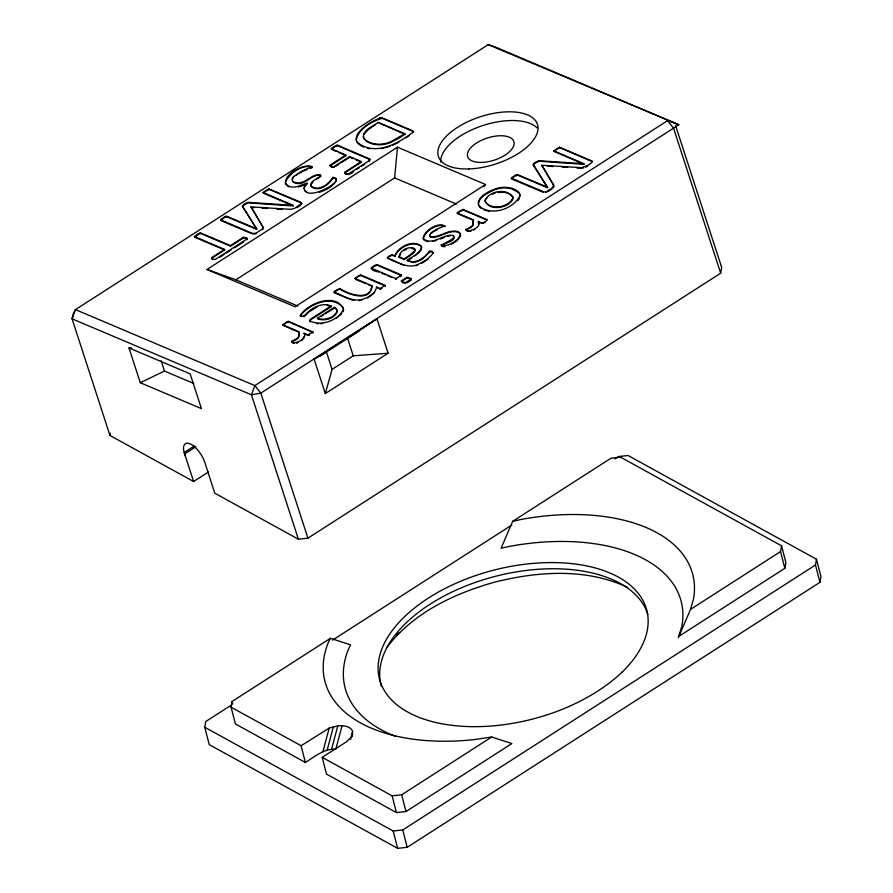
<?xml version="1.0" encoding="UTF-8"?>
<svg xmlns="http://www.w3.org/2000/svg" width="893" height="893" viewBox="0 0 893 893"><rect width="100%" height="100%" fill="white"/><g stroke="black" fill="none" stroke-linecap="round" stroke-linejoin="round"><path stroke-width="1.34" d="M356.218 140.346C357.881 129.061 372.392 120.935 382.204 118.356L412.834 131.327L413.582 132.398L412.644 130.746L382.014 117.776C372.437 119.249 342.309 138.169 363.752 147.066M300.271 315.843C309.257 303.81 332.029 294.221 343.459 307.884M312.896 331.716L307.985 334.864L304.033 333.312C309.134 341.807 283.55 346.171 295.014 339.552A6.653 3.181 -18 0 0 298.753 336.058L298.775 331.683L282.847 324.784L286.53 321.982L288.752 321.38L313.086 332.296L288.941 321.96L286.72 322.563L283.036 325.365L297.76 331.749M478.38 221.386C483.481 229.881 457.908 234.245 469.361 227.626A6.653 3.181 -18 0 0 473.1 224.132L473.134 219.756L457.417 213.103L457.395 212.467L463.099 209.453L486.986 219.566C486.384 222.279 480.791 224.344 478.38 221.386L478.514 224.5M247.417 239.391L246.848 238.018L243.566 237.259L230.416 245.586L200.646 232.973L198.302 233.631L194.484 236.522L194.674 237.103L198.492 234.212L200.825 233.553L230.606 246.167L243.153 238.107C244.269 237.214 248.299 238.185 247.026 239.748M397.497 147.189L206.997 269.474L235.864 279.799L394.617 177.886L397.497 147.189L485.558 184.494L483.961 186.715M553.794 185.51L551.561 188.557L546.628 191.593L544.272 192.028L511.298 178.142L515.127 175.24L517.46 174.582L547.442 187.206L533.099 164.401L535.275 162.236L538.892 160.684L583.989 163.743L553.85 150.828L559.509 147.189L592.349 161.175L591.177 163.118L587.538 165.462L581.522 167.683L541.917 165.272L553.459 184.974M429.913 234.948L429.767 236.299L431.006 237.315C440.439 238.275 448.766 229.099 458.41 232.336L460.397 233.933M212.88 259.573L211.708 258.769L212.143 258.021L224.679 249.962L224.5 249.381L211.954 257.441C210.625 259.015 214.722 259.975 215.827 259.082L247.227 238.811M332.308 167.404L330.231 165.852L346.015 155.594L345.825 155.014L330.388 164.915C329.149 166.533 333.078 167.438 334.183 166.522L349.621 156.621L361.297 161.566L361.486 162.146L345.156 172.628C344.642 176.412 352.735 173.755 353.483 171.411M371.934 285.76C369.903 302.124 348.103 293.953 339.909 288.539L334.897 290.928L334.194 292.524L337.878 289.723L340.099 289.12C347.924 294.824 371.432 302.604 371.934 285.76L355.023 278.449L358.707 275.647L360.928 275.044L384.816 285.157L385.106 286.34M460.531 234.435L458.366 238.587L456.513 240.25A21.856 10.426 -18 0 1 448.732 244.805C431.431 248.109 450.44 241.836 454.068 237.326L453.019 235.35C443.107 233.91 432.167 246.345 423.159 238.543C423.628 230.829 439.055 220.917 445.161 226.487C438.15 222.603 424.063 231.153 423.349 239.123L424.22 240.195M285.124 182.741C288.785 173.845 302.347 163.72 312.226 167.237L310.217 168.476M361.297 161.566L344.966 172.048C343.682 173.666 347.723 174.559 348.839 173.688L368.898 160.818L369.948 159.099L337.442 145.146L332.252 147.646L331.292 148.707L331.705 149.533M513.04 197.398C509.289 207.667 490.469 210.77 484.81 201.003C488.56 190.656 508.273 187.351 513.229 197.978C510.082 208.504 487.667 211.853 485.234 200.244M208.348 472.051L193.602 481.517L109.962 435.471L110.364 433.161M614.998 458.801L618.514 456.546L628.092 455.508L816.492 559.23L820.946 576.577L819.941 582.336L407.197 847.301L397.653 848.35L209.219 744.617L204.765 727.259L205.781 721.511L231.6 704.934M185.186 455.62L183.668 450.396A17.347 7.345 57.3 0 1 191.392 444.502A17.347 7.345 57.3 0 1 204.921 462.641L214.711 493.137L298.385 539.205L307.929 538.155L720.673 273.191L721.678 267.431L675.621 125.69M819.941 582.336L815.476 564.99L816.492 559.23M352.032 736.68L352.635 731.523A17.213 9.6 -14.4 0 0 342.075 725.719L335.79 749.249C324.07 748.468 314.671 756.639 305.395 762.477L235.372 723.922L231.075 707.178L232.102 701.44L330.443 638.305L350.614 644.858L348.158 649.836A173.521 96.757 -14.4 0 0 395.856 736.468M512.649 521.345L520.798 519.503A173.521 96.757 -14.4 0 1 693.493 599.069L690.546 609.35L678.97 636.285L784.847 568.316L780.549 551.573L781.587 545.835L620.535 457.16L610.979 458.209L512.649 521.345L501.073 548.269L509.222 546.438A173.521 96.757 -14.4 0 1 681.917 626.004L678.289 637.747M784.847 568.316L785.885 562.579L781.587 545.835M385.062 285.38L380.161 288.528L376.522 287.122C375.607 293.239 369.635 296.655 364.366 298.697C353.918 303.051 343.638 295.762 334.228 292.178L334.004 291.944M322.909 751.66L329.193 728.119L337.811 725.853L342.075 725.719M327.128 750.209L333.413 726.668M331.526 749.383L337.811 725.853M350.536 739.371L352.635 731.523M325.309 393.567L332.084 369.389L326.425 351.987L314.113 359.12L325.309 393.567L388.131 353.226L376.946 318.79L314.113 359.12M519.871 195.746C513.274 209.241 491.697 216.352 479.307 206.328M343.448 309.212C338.101 320.743 321.145 326.637 309.659 320.844L310.686 319.091L331.102 305.986L331.292 306.567L310.864 319.672L309.771 320.844L310.563 321.904M343.001 311.813L343.638 309.793C336.974 291.654 307.192 303.52 300.271 315.519C303.799 318.522 306.143 313.164 308.61 311.467C314.704 306.433 323.288 302.481 331.102 305.986M304.122 188.803L304.915 186.347L307.393 183.578L303.307 185.443M387.718 258.512C388.299 256.235 392.753 254.125 394.996 256.391L394.806 255.811C398.211 246.546 413.582 239.011 421.552 246.356C420.983 253.512 412.108 256.258 407.241 260.265L412.108 262.43L415.1 262.386L422.009 259.461L429.6 251.96L431.643 251.681L433.518 253.154M394.996 256.391C398.401 247.127 413.772 239.592 421.742 246.937L421.139 249.951L417.723 253.724M320.866 176.323L320.766 175.508C311.891 173.242 304.334 187.061 294.422 182.741A9.7 4.632 -18 0 1 292.569 181.312M304.156 336.427L302.191 339.965M399.015 256.782C400.109 250.498 407.554 246.446 413.504 248.02L414.899 249.18L414.665 250.855L408.938 255.811L404.082 258.937L399.015 256.782L399.204 257.363L404.272 259.517L412.89 253.657L414.843 251.435L415.089 249.761L411.64 248.142M399.204 257.363L400.533 253.657M352.735 734.068L351.697 736.736L346.551 741.726L322.206 757.353L326.503 774.097L396.425 812.585L405.98 811.536L511.856 743.568L491.675 737.015L474.652 739.549A173.521 96.757 -14.4 0 1 327.988 643.284L330.443 638.305M401.225 274.988L397.53 277.812L395.32 278.415L371.209 268.056L374.904 265.254L377.114 264.652L401.002 274.765L401.415 275.569L400.51 276.607M379.168 272.075C368.876 270.233 370.238 267.119 377.304 265.232L401.415 275.569M457.607 213.684L459.638 211.496L463.288 210.034L487.176 220.147M331.482 149.287L335.299 146.385L337.632 145.726L370.126 159.68M293.92 176.312L302.359 170.864L312.037 166.656C303.843 162.28 276.339 178.321 288.785 186.816M251.301 233.453L220.984 220.616L220.56 219.778L224.389 216.887L226.722 216.229L256.704 228.854L242.36 206.037L244.537 203.883L248.154 202.32L293.25 205.39L263.111 192.464L268.771 188.836L300.852 202.287L301.867 204.039L301.041 202.867L269.452 189.495L265.69 191.002L263.524 193.301M220.75 220.359L224.578 217.468L226.911 216.809L256.894 229.434L242.55 206.618L244.727 204.464L248.343 202.901L293.44 205.97L264.774 193.826M511.722 178.968L513.855 176.691L517.65 175.162L547.632 187.787L533.288 164.982L534.315 163.598L539.082 161.265L584.178 164.323L581.689 163.274M579.189 162.213L554.04 151.408L557.913 148.472L560.19 147.847L592.539 161.756M386.446 648.017C412.309 613.312 453.622 593.7 494.387 582.225C537.776 571.252 586.232 567.892 627.712 587.427M517.884 200.668L519.413 198.425M312.885 182.027L311.121 184.55L311.222 186.648C318.701 192.408 328.903 184.996 332.855 178.064C343.035 177.629 328.78 189.048 325.286 189.885M262.397 229.724L263.134 228.753M553.135 188.088L553.984 186.09L553.28 184.393L541.75 165.384M364.121 134.039L368.418 129.518M411.003 278.973L407.096 277.902L401.582 281.462L401.392 280.882L406.907 277.321L410.813 278.393L411.238 279.676L410.579 280.547L407.186 282.724M304.792 190.309C309.949 200.936 347.946 178.968 332.665 177.484C328.713 184.416 318.511 191.828 311.032 186.068L310.931 183.969C312.17 179.482 319.739 178.656 320.587 174.939C311.702 172.662 304.156 186.481 294.232 182.161A9.7 4.632 -18 0 1 293.92 176.312M387.517 258.144L387.841 256.972L391.703 254.751L394.806 255.811M387.328 257.564L387.529 257.943C397.184 261.537 408.034 269.675 418.594 264.127C424.197 261.403 430.035 258.032 433.328 252.574L431.453 251.1L429.421 251.379L425.213 256.302L418.158 260.856L411.919 261.85L407.241 260.265M374.792 292.446L367.536 298.016M301.678 203.459L294.679 208.292L290.783 209.319L251.179 206.908L263.245 227.726M294.121 343.448L291.62 341.941L295.203 340.133A6.653 3.181 -18 0 0 298.943 336.639L298.775 331.683M466.548 230.684L466.28 229.691L469.551 228.206A6.653 3.181 -18 0 0 473.29 224.712L473.134 219.756M369.077 161.399L369.981 159.68M413.392 131.818C398.691 143.561 374.413 156.8 357.245 142.233M486.082 198.815L487.578 197.308M441.667 246.077C442.883 242.751 452.394 242.863 454.258 237.906L453.209 235.931M341.561 313.923L336.315 318.276M444.982 225.907L437.202 228.943L431.051 232.772L429.578 235.719L430.817 236.734C440.249 237.694 448.576 228.519 458.221 231.756L460.208 233.352L460.542 236.243L456.703 240.831A21.856 10.426 -18 0 1 451.557 244.113M312.304 333.245L312.93 332.676M295.94 175.474L297.76 174.068M431.241 233.341L432.826 232.158M414.709 255.911L416.718 254.449M426.151 260.51L428.35 258.914M369.345 128.871L372.147 126.906M376.946 318.79L347.589 338.402L353.248 355.805L332.084 369.389M307.929 538.155L260.812 393.121L254.84 385.597L75.458 309.614L72.054 318.812L251.435 394.795L260.812 393.121L678.836 124.763L495.381 47.05L488.203 44.65L75.458 309.614L73.271 313.689L72.054 318.812L109.962 435.471M404.786 133.738L378.052 122.408C373.095 126.594 362.871 129.485 363.406 137.422C366.521 142.657 373.43 143.996 379.079 144.231A16.978 8.104 -18 0 0 390.23 142.032L404.786 133.738L404.976 134.318L398.948 138.181L390.42 142.612A16.978 8.104 -18 0 1 379.268 144.811C373.609 144.577 366.71 143.237 363.596 138.002L363.395 136.082M373.162 126.259L375.194 124.953M251.201 207.6L254.058 207.656M335.478 166.399L338.782 164.279M340.992 162.861L349.81 157.201L353.315 158.686M316.524 179.214L320.408 176.725M219.466 257.441L224.054 254.494M226.353 253.02L230.952 250.073M234.39 247.863L243.577 241.97M296.989 207.678L300.628 205.345M356.832 169.268L359.053 167.839M361.285 166.399L364.623 164.256M405.757 137.857L409.128 135.691M485.558 184.494L295.058 306.779L206.997 269.474M541.939 165.964L541.917 165.272M317.395 318.198L334.306 307.348L336.449 308.956L337.141 311.021C334.194 318.131 324.259 320.911 317.395 318.198L317.584 318.779C324.438 321.491 334.384 318.712 337.331 311.601L336.639 309.536L334.306 307.348M407.431 260.845L411.706 258.11M320.967 316.613L323.221 315.162M325.476 313.711L334.495 307.929M547.934 191.582L551.751 189.137M674.762 123.033L667.584 120.633L254.84 385.597L251.435 394.795L298.385 539.205M319.504 356.43L359.31 330.879M194.384 445.964L184.181 452.505L193.602 481.517M184.538 454.001L195.88 446.723M332.52 640.136L511.722 525.106M231.075 707.178L301.097 745.733L329.193 728.119M322.206 757.353L392.127 795.853L401.671 794.792L491.675 737.015M690.546 609.35L780.549 551.573M204.765 727.259L393.188 831.003L402.743 829.954L815.476 564.99M397.184 634.231L399.673 632.557M396.47 634.856L398.791 633.383M484.118 222.949L485.424 222.156M473.714 230.026L474.763 229.389M421.82 263.223L425.057 261.303M396.771 143.315L399.015 141.998M585.607 167.225L587.728 166.042M298.954 173.409L302.548 171.445M433.618 231.566L437.391 229.523M403.815 250.62L406.538 249.158M131.639 347.913L128.972 347.924L140.29 382.729L164.468 371.053L193.77 383.465M324.293 190.365L319.415 192.386M392.518 145.302L395.699 143.818M333.111 167.493L334.373 167.103M381.01 288.975L381.947 288.539M308.833 335.299L309.771 334.875M316.948 307.013L308.799 312.048L304.022 316.736L303.832 316.167M296.666 343.269L298.028 342.655M303.631 170.987L306.891 169.625M492.445 194.205L495.079 193.111M440.528 238.956L444.279 237.471M415.948 265.757L417.835 265.054M471.013 231.343L467.497 231.12M390.185 146.24L381.434 148.696M401.627 281.585L405.534 282.646L411.048 279.096L411.238 279.676M256.079 233.821L252.563 233.988M545.634 192.531L546.817 192.174M432.748 241.434L436.632 240.384M298.496 186.927L302.281 185.911M385.251 285.961L361.107 275.624C358.819 275.011 355.95 279.23 355.023 278.449M395.51 278.996L396.704 278.884M478.57 221.966L483.191 223.373M447.75 236.265L449.771 235.852M445.138 246.736L442.392 246.435M358.964 300.561L361.698 300.104M583.631 167.962L577.034 168.04M497.624 192.43L504.645 192.363M353.248 355.805L388.131 353.226M320.475 323.712L322.54 323.567M316.524 323.601L318.477 323.724M547.487 166.187L552.856 166.522M562.266 167.114L567.635 167.449M262.118 208.169L267.498 208.504M276.897 209.085L282.266 209.42M367.771 148.394L369.936 148.751M489.118 211.295L483.872 209.833M425.727 241.065L427.948 241.534M327.184 305.384L331.292 306.567M350.223 299.311L353.918 300.416M505.684 192.676L507.76 193.312M488.203 44.65L678.836 124.763M512.984 179.504L543.301 192.352M404.976 134.318L378.052 122.408M345.825 155.014L331.292 148.707M332.899 150.035L336.471 151.553M338.86 152.558L346.015 155.594M355.648 159.668L361.486 162.146M394.617 177.886L456.613 204.151M458.812 214.186L473.323 220.337M388.957 259.048L403.826 265.344M381.679 273.135L385.452 274.743M387.964 275.803L391.737 277.399M379.871 289.042L376.522 287.122M355.425 279.275L365.706 283.628M368.273 284.711L372.124 286.34M334.417 292.759L348.984 298.932M224.5 249.381L194.484 236.522M194.908 237.348L224.679 249.962M235.864 279.799L297.871 306.065M307.694 335.366L304.033 333.312M128.972 347.924L190.131 373.832L201.438 408.637L140.29 382.729M301.387 316.624L300.461 316.1M508.798 193.625L512.883 196.739M307.438 192.52L304.982 190.89L303.944 188.222L304.725 185.766L307.203 182.998L297.045 186.693A13.194 6.296 -18 0 1 288.595 186.235L285.403 183.746M518.788 192.631L511.298 188.657L504.679 187.843A16.007 7.635 -18 0 0 493.885 190.075C487.835 193.201 477.911 196.973 478.458 205.144M481.316 208.482C471.984 200.646 486.897 192.006 493.695 189.495A16.007 7.635 -18 0 1 504.489 187.262C510.07 187.497 517.382 188.624 519.849 194.384M220.56 219.778L252.384 233.408L255.889 233.24L262.218 229.144L263.055 227.157L251.011 207.02M667.584 120.633L673.545 128.157L720.673 273.191M401.392 280.882L402.922 282.835L405.723 283.226L405.534 282.646M559.509 147.189L559.699 147.769M553.85 150.828L554.04 151.408M516.947 174.515L517.136 175.095M511.298 178.142L511.488 178.723M482.332 222.937L482.521 223.518M462.619 209.375L462.808 209.955M466.09 229.11L466.28 229.691M465.789 229.434L465.967 230.014M457.194 212.858L457.383 213.438M441.376 244.548L441.566 245.128M441.086 244.838L441.276 245.419M433.183 237.025L433.373 237.605M430.002 251.112L430.192 251.692M429.421 251.379L429.6 251.96M379.86 117.619L380.05 118.2M404.082 258.937L404.272 259.517M406.907 277.321L407.096 277.902M391.703 254.751L391.893 255.331M395.8 278.471L395.99 279.051M349.621 156.621L349.81 157.201M348.27 173.945L348.46 174.526M376.634 264.574L376.824 265.154M336.951 145.079L337.13 145.659M344.609 172.394L344.798 172.974M380.161 288.528L380.351 289.109M371.209 268.056L371.399 268.637M333.625 166.79L333.815 167.371M330.042 165.272L330.231 165.852M333.167 177.238L333.357 177.819M332.665 177.484L332.855 178.064M360.448 274.966L360.638 275.546M311.702 167.27L311.891 167.851M339.407 288.472L339.597 289.053M268.771 188.836L268.96 189.416M309.581 320.263L309.771 320.844M263.111 192.464L263.301 193.044M307.985 334.864L308.174 335.444M251.179 206.908L251.368 207.489M288.272 321.301L288.461 321.882M291.743 341.037L291.933 341.617M291.431 341.36L291.62 341.941M282.847 324.784L283.036 325.365M243.566 237.259L243.756 237.839M226.208 216.162L226.398 216.742M230.416 245.586L230.606 246.167M211.563 257.798L211.753 258.378M200.132 232.894L200.322 233.475M161.12 360.739L164.468 371.053M401.671 794.792L405.98 811.536M402.743 829.954L407.197 847.301M392.127 795.853L396.425 812.585M393.188 831.003L397.653 848.35M301.097 745.733L305.395 762.477M232.102 701.44L232.772 704.008M519.659 193.803L520.061 196.326M381.278 686.003A138.002 76.943 -14.4 0 1 492.936 576.967A138.002 76.943 -14.4 0 1 647.793 614.406M292.413 179.337A9.7 4.632 -18 0 1 293.351 177.696M440.684 162.091A52.051 24.837 -18 0 1 480.244 126.438A52.051 24.837 -18 0 1 537.017 127.833M622.108 672.15C606.314 687.097 587.471 698.371 567.647 707.111A138.002 76.943 -14.4 0 1 378.398 673.222A138.002 76.943 -14.4 0 1 550.758 562.568A138.002 76.943 -14.4 0 1 622.108 672.15M481.863 162.414A24.29 11.587 -18 0 0 513.944 141.82A24.29 11.587 -18 0 0 476.494 143.047A24.29 11.587 -18 0 0 481.863 162.414M468.858 168.933A52.051 24.837 -18 0 0 537.597 124.797A52.051 24.837 -18 0 0 457.361 127.442A52.051 24.837 -18 0 0 468.858 168.933"/></g></svg>
